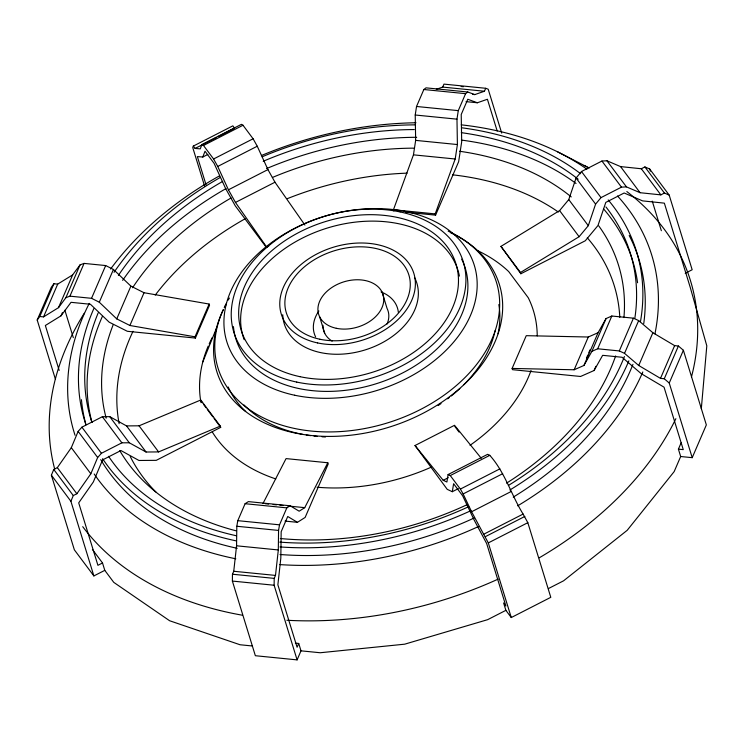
<?xml version="1.0" encoding="UTF-8"?>
<svg xmlns="http://www.w3.org/2000/svg" width="744" height="744" viewBox="0 0 744 744"><rect width="100%" height="100%" fill="white"/><g stroke="black" fill="none" stroke-linecap="round" stroke-linejoin="round"><path stroke-width="1.12" d="M295.34 643.114L298.725 643.458L300.995 650.833L297.098 659.881L255.35 655.715L232.379 581.073L232.463 574.229L233.746 571.262L236.564 545.798L236.815 526.259L237.782 520.661L245.102 503.707L248.384 501.614L290.123 505.781L299.172 511.202L304.733 507.659L327.806 462.759L286.059 458.602L262.985 503.502M297.098 659.881L274.127 585.24L274.211 578.386L275.494 575.419L278.312 549.956L278.563 530.426L279.521 524.827L286.84 507.864L290.123 505.781M701.322 408.679L706.8 345.83L690.227 287.342L664.355 203.149L642.584 200.88L624.16 192.994L605.802 202.396L597.962 225.553L585.296 240.768L520.856 273.746L500.954 246.385L559.6 210.589L568.769 199.578L576.07 178.011L581.483 171.511L601.942 161.039L606.927 160.769L620.552 166.591L641.328 168.758L644.899 166.935L649.67 168.99L669.191 195.095L692.162 269.747L685.215 273.299M393.836 210.98L393.455 209.734L413.45 154.845L415.654 140.383L415.226 115.004L416.528 106.476L423.848 89.513L426.014 87.848L467.762 92.005L474.821 94.59L484.446 91.242L485.72 88.285L488.194 89.206L501.707 133.111M405.359 212.133L435.584 215.146L435.203 213.9L455.198 159.002L457.402 144.55L456.974 119.161L458.276 110.633L465.595 93.67L467.762 92.005M415.013 445.526L447.228 489.347L452.315 491.71L453.608 483.712L462.675 495.839L474.105 519.926L486.669 543.548L505.883 605.997L503.614 602.956L505.883 610.34L511.268 617.548L550.793 597.32L527.822 522.679L523.097 514.067C511.202 494.89 505.083 472.366 489.784 455.337L487.618 454.333L448.093 474.551L446.893 482.01L443.21 480.289L415.013 445.526L454.528 425.298L481.275 458.285M520.856 273.746L520.475 272.49L579.12 236.704L588.299 225.683L595.591 204.116L601.003 197.625L621.463 187.153L626.448 186.874L640.072 192.705L660.849 194.872L664.42 193.04L669.191 195.095M234.611 128.21L232.844 125.848L193.328 146.075L192.752 147.6L204.572 186.019M304.919 225.069L274.982 182.215L267.942 169.585L257.257 146.224L253.1 138.775L243 125.252L241.437 124.332L201.922 144.55L200.275 148.856L195.095 148.437L193.328 146.075M206.125 185.07L197.355 156.584L202.787 157.03L205.018 151.209L214.086 163.336L225.562 188.427L235.281 205.865L266.426 247.519M202.768 362.03L216.327 328.588M102.514 562.966L104.783 570.35L93.874 575.93L74.354 549.825L51.383 475.174L53.763 469.464L57.344 467.632L71.312 447.683L78.139 431.39L81.905 427.186L102.365 416.714L109.759 416.659L126.536 425.903L146.057 452.017L158.593 451.915L220.308 426.107L220.689 427.363L156.259 460.341L138.951 460.471L120.928 450.538L102.57 459.932L93.344 481.963L78.706 502.87L97.92 565.319L102.514 562.966L92.414 549.463M93.874 575.93L70.903 501.289L73.284 495.569L76.865 493.746L90.833 473.788L97.659 457.504L101.426 453.291L121.886 442.829L129.279 442.773L146.057 452.017M55.437 379.291L37.2 320.013L51.336 287.249L53.921 283.743L57.697 284.115L72.652 274.889L80.045 264.901L84.072 263.404L105.676 265.552L113.432 269.449L130.888 286.124L144.038 292.727L209.148 304.054L209.538 305.31L195.393 338.074L127.326 331.285L109.173 322.171L90.424 304.259L71.024 302.324L61.027 315.819L45.356 325.491L59.176 370.41M37.2 320.013L39.785 316.507L53.921 283.743M39.785 316.507L43.561 316.879L57.697 284.115M43.561 316.879L58.506 307.653L72.652 274.889M58.506 307.653L65.909 297.665L80.045 264.901M61.027 315.819L62.394 312.647M65.909 297.665L69.927 296.168L84.072 263.404M69.927 296.168L91.54 298.316L105.676 265.552M195.393 338.074L195.012 336.818L129.902 325.491L116.752 318.888L99.296 302.213L113.432 269.449M116.752 318.888L130.888 286.124M129.902 325.491L144.038 292.727M195.012 336.818L209.148 304.054M436.282 89.317L442.699 87.085L443.973 84.119L485.72 88.285M435.584 215.146L458.639 161.718L461.689 141.76L461.224 114.492L467.79 99.268L477.341 102.765L487.413 99.259L497.197 131.028M298.725 643.458L297.089 647.261L277.875 584.812L280.823 558.13L281.167 531.718L287.733 516.494L297.451 522.325L305.133 517.433L328.188 464.005L327.806 462.759M678.407 449.144L683.262 449.627L664.048 387.178L641.244 373.674L622.04 357.26L602.649 355.325L594.084 370.512L580.571 376.473L512.495 369.684L512.114 368.438L526.25 335.674L588.29 337.013L598.083 332.698L606.053 318.562L611.828 316.023L633.442 318.172L638.668 320.599L652.879 332.735L674.631 345.625L678.407 346.007L683.383 350.266L706.344 424.908L692.208 457.672L680.676 456.518L678.407 449.144L681.141 442.801M512.114 368.438L574.154 369.777L588.29 337.013M586.439 358.143L587.779 355.037M588.671 352.963L590.011 349.857M574.154 369.777L583.938 365.462L598.083 332.698M583.938 365.462L591.917 351.326L606.053 318.562M591.917 351.326L597.692 348.778L611.828 316.023M594.084 370.512L595.907 366.29M597.692 348.778L619.306 350.936L633.442 318.172M692.208 457.672L669.237 383.03L664.271 378.761L660.495 378.389L638.733 365.499L624.532 353.363L638.668 320.599M638.733 365.499L652.879 332.735M660.495 378.389L674.631 345.625M664.271 378.761L678.407 346.007M669.237 383.03L683.383 350.266M680.676 456.518L674.166 471.603L627.192 530.314L563.589 580.804L548.43 588.56M195.095 148.437L216.374 137.547M218.401 136.505L233.597 128.731M201.922 144.55L203.484 145.48L243 125.252M202.787 157.03L207.855 154.436M203.484 145.48L213.584 158.993L253.1 138.775M268.714 246.18L266.733 247.194L235.467 202.433L228.427 189.804L217.741 166.451L257.257 146.224M228.427 189.804L267.942 169.585M235.467 202.433L274.982 182.215M448.093 474.551L450.269 475.565L489.784 455.337M443.21 480.289L448.269 477.704M452.315 491.71L458.397 488.603M450.269 475.565L460.378 489.078L499.894 468.86M460.378 489.078L463.14 493.942L502.656 473.714M511.268 617.548L488.306 542.906L471.594 511.751L511.109 491.533M483.581 534.294L523.097 514.067M485.348 536.656L524.864 516.429M488.306 542.906L527.822 522.679M505.883 610.34L487.692 619.65L404.68 644.183L320.208 652.748L300.995 650.833M126.536 425.903L139.072 425.81L200.787 400.002L220.308 426.107M461.122 86.499L463.373 86.732M442.699 87.085L484.446 91.242M423.848 89.513L465.595 93.67M472.57 94.367L474.821 94.59M466.051 101.64L477.341 102.765M416.528 106.476L458.276 110.633M415.226 115.004L456.974 119.161M415.654 140.383L457.402 144.55M413.45 154.845L455.198 159.002M393.455 209.734L435.203 213.9M398.449 211.445L400.756 211.668M265.245 503.725L268.631 504.06M273.141 504.516L276.526 504.851M279.911 505.185L283.297 505.52M287.807 505.976L304.733 507.659M245.102 503.707L286.84 507.864M285.045 521.088L297.451 522.325M237.782 520.661L279.521 524.827M236.815 526.259L278.563 530.426M236.564 545.798L278.312 549.956M233.746 571.262L275.494 575.419M232.463 574.229L274.211 578.386M232.379 581.073L274.127 585.24M252.467 645.997L240.042 644.75L169.623 620.747L113.767 582.366L104.783 570.35M619.306 350.936L624.532 353.363M91.54 298.316L99.296 302.213M557.656 151.869L587.072 166.926M644.899 166.935L664.42 193.04M641.328 168.758L660.849 194.872M620.552 166.591L640.072 192.705M606.927 160.769L626.448 186.874M601.942 161.039L621.463 187.153M581.483 171.511L601.003 197.625M576.07 178.011L595.591 204.116M568.769 199.578L588.299 225.683M559.6 210.589L579.12 236.704M500.954 246.385L520.475 272.49M454.909 426.545L459.067 432.097M201.168 401.249L202.396 402.885M203.614 404.513L206.051 407.777M207.269 409.405L212.803 416.807M214.058 418.481L220.689 427.363M139.072 425.81L158.593 451.915M109.759 416.659L129.279 442.773M102.365 416.714L121.886 442.829M81.905 427.186L101.426 453.291M78.139 431.39L97.659 457.504M71.312 447.683L90.833 473.788M57.344 467.632L76.865 493.746M53.763 469.464L73.284 495.569M51.383 475.174L70.903 501.289M213.584 158.993L217.741 166.451M463.14 493.942L471.594 511.751M649.67 168.99L650.349 171.185M652.256 201.14L661.351 230.724M382.016 292.001L387.066 308.425A33.675 23.641 -17.1 0 1 387.085 323.975M319.669 316.86L324.728 333.293M64.886 310.257L73.312 337.655M626.829 191.552A331.601 232.835 -17.1 0 1 691.511 376.78M675.878 418.686A331.601 232.835 -17.1 0 1 539.307 557.777M498.182 579.092A331.601 232.835 -17.1 0 1 286.886 620.264M242.228 615.186A331.601 232.835 -17.1 0 1 82.724 526.668M54.693 469.092A331.601 232.835 -17.1 0 1 84.258 313.261M584.087 165.475A331.601 232.835 -17.1 0 1 589.202 167.986M617.539 196.016A302.092 212.114 -17.1 0 1 654.934 333.842M642.816 371.954A302.092 212.114 -17.1 0 1 517.666 505.846M478.587 526.473A302.092 212.114 -17.1 0 1 279.856 564.603M235.792 558.791A302.092 212.114 -17.1 0 1 94.19 474.002M75.042 435.259A302.092 212.114 -17.1 0 1 89.261 303.385M110.586 269.04A302.092 212.114 -17.1 0 1 219.368 175.928M261.414 155.515A302.092 212.114 -17.1 0 1 415.97 122.76M461.243 124.843A302.092 212.114 -17.1 0 1 586.886 169.158M629.192 235.485A288.607 202.647 -17.1 0 1 643.746 323.566M632.958 364.328A288.607 202.647 -17.1 0 1 513.258 497.113M474.337 517.917A288.607 202.647 -17.1 0 1 280.032 554.503M237.215 548.309A288.607 202.647 -17.1 0 1 100.719 459.587M85.672 423.634A288.607 202.647 -17.1 0 1 81.44 399.714M91.968 422.378A282.199 198.146 -17.1 0 1 102.365 316.414M122.648 280.376A282.199 198.146 -17.1 0 1 226.074 188.548M266.659 168.544A282.199 198.146 -17.1 0 1 416.687 137.296M461.401 140.077A282.199 198.146 -17.1 0 1 576.023 183.48M603.821 209.203A282.199 198.146 -17.1 0 1 637.58 282.757M608.211 199.931A288.607 202.647 -17.1 0 1 640.472 321.594M628.857 360.849A288.607 202.647 -17.1 0 1 509.91 489.971M470.896 510.672A288.607 202.647 -17.1 0 1 279.986 546.942M236.006 540.832A288.607 202.647 -17.1 0 1 102.607 458.685M85.96 424.778A288.607 202.647 -17.1 0 1 93.818 308.611M114.037 272.323A288.607 202.647 -17.1 0 1 220.317 177.435M262.204 156.77A288.607 202.647 -17.1 0 1 415.524 124.862M462.061 127.819A288.607 202.647 -17.1 0 1 580.664 173.752M605.923 206.925A282.199 198.146 -17.1 0 1 634.855 318.181M624.421 356.553A282.199 198.146 -17.1 0 1 508.403 485.451M468.739 506.664A282.199 198.146 -17.1 0 1 279.753 542.116M236.453 535.782A282.199 198.146 -17.1 0 1 108.559 456.295M91.93 422.406A282.199 198.146 -17.1 0 1 98.171 312.917M118.398 275.41A282.199 198.146 -17.1 0 1 222.698 181.387M263.209 161.271A282.199 198.146 -17.1 0 1 414.306 129.558M461.308 132.655A282.199 198.146 -17.1 0 1 578.181 179.23M587.295 237.81A257.266 180.643 -17.1 0 1 619.789 317.353M155.915 492.026A257.266 180.643 -17.1 0 1 130.228 456.444M119.142 423.662A257.266 180.643 -17.1 0 1 133.027 331.294M155.245 295.089A257.266 180.643 -17.1 0 1 245.157 218.764M287.361 198.639A257.266 180.643 -17.1 0 1 407.126 173.147M452.566 174.821A257.266 180.643 -17.1 0 1 558.363 212.04M598.808 225.962A267.375 187.739 -17.1 0 1 623.928 317.604M615.632 355.93A267.375 187.739 -17.1 0 1 506.552 483.144M467.39 504.544A267.375 187.739 -17.1 0 1 280.33 538.516M235.969 530.779A267.375 187.739 -17.1 0 1 119.784 450.669M106.187 418.184A267.375 187.739 -17.1 0 1 113.2 324.709M132.572 287.742A267.375 187.739 -17.1 0 1 231.105 197.96M272.425 177.472A267.375 187.739 -17.1 0 1 413.869 148.158M459.578 151.255A267.375 187.739 -17.1 0 1 571.253 196.928M537.224 335.897A172.664 121.235 -17.1 0 0 528.231 297.702L508.71 271.588A172.664 121.235 -17.1 0 0 477.676 250.663M531.049 370.456A172.664 121.235 -17.1 0 1 470.031 445.312M431.222 467.176A172.664 121.235 -17.1 0 1 317.074 487.227M275.773 478.922A172.664 121.235 -17.1 0 1 212.282 431.957M201.001 402.634A172.664 121.235 -17.1 0 1 208.236 346.044M209.176 343.914A172.664 121.235 -17.1 0 1 212.235 337.562M450.408 232.63A147.833 103.807 -17.1 0 1 478.634 368.764A147.833 103.807 -17.1 0 1 291.657 432.273A147.833 103.807 -17.1 0 1 223.367 309.746M224.409 307.672A147.833 103.807 -17.1 0 1 226.064 304.594M448.167 231.124A145.675 102.291 -17.1 0 1 476.597 364.486A145.675 102.291 -17.1 0 1 293.731 428.293A145.675 102.291 -17.1 0 1 223.265 309.606M224.27 307.467A145.675 102.291 -17.1 0 1 226.446 303.236M228.203 300.102A145.675 102.291 -17.1 0 1 229.431 298.037M498.824 304.584A141.965 99.687 -17.1 0 1 498.024 333.749M245.678 411.488A141.965 99.687 -17.1 0 1 228.185 386.945M495.086 330.764A139.807 98.171 -17.1 0 1 494.546 333.079M494.258 334.233A139.807 98.171 -17.1 0 1 463.828 384.695M459.82 388.563A139.807 98.171 -17.1 0 1 451.264 395.975M449.46 397.408A139.807 98.171 -17.1 0 1 447.628 398.812M441.034 403.583A139.807 98.171 -17.1 0 1 438.142 405.536M325.472 436.979A139.807 98.171 -17.1 0 1 322.022 436.793M317.437 436.43A139.807 98.171 -17.1 0 1 314.033 436.077M310.667 435.659A139.807 98.171 -17.1 0 1 306.24 434.989M302.975 434.412A139.807 98.171 -17.1 0 1 299.776 433.771M298.595 433.51A139.807 98.171 -17.1 0 1 244.023 404.978M414.743 277.856A69.35 48.695 -17.1 0 1 362.375 350.731A69.35 48.695 -17.1 0 1 282.757 314.703M315.614 336.93A43.515 30.56 -17.1 0 1 318.869 310.973M381.049 291.908A43.515 30.56 -17.1 0 1 398.356 312.471M332.131 341.133A33.675 23.641 -17.1 0 1 322.98 325.258M461.652 259.144A120.017 84.277 -17.1 0 1 373.516 384.555A120.017 84.277 -17.1 0 1 233.439 326.607M244.199 339.71A112.4 78.92 -17.1 0 1 329.034 227.525A112.4 78.92 -17.1 0 1 459.401 276.089M294.615 395.222A129.502 90.926 -17.1 0 0 476.904 278.488A129.502 90.926 -17.1 0 0 280.125 236.676A129.502 90.926 -17.1 0 0 294.615 395.222M317.623 342.938A69.35 48.695 -17.1 0 0 415.236 280.423A69.35 48.695 -17.1 0 0 309.857 258.038A69.35 48.695 -17.1 0 0 317.623 342.938M319.873 339.236A64.133 45.031 -17.1 0 0 410.139 281.427A64.133 45.031 -17.1 0 0 312.694 260.726A64.133 45.031 -17.1 0 0 319.873 339.236M336.297 328.29A33.675 23.641 -17.1 0 0 383.699 297.935A33.675 23.641 -17.1 0 0 332.531 287.063A33.675 23.641 -17.1 0 0 336.297 328.29M296.735 382.081A120.017 84.277 -17.1 0 0 465.67 273.894A120.017 84.277 -17.1 0 0 283.297 235.141A120.017 84.277 -17.1 0 0 296.735 382.081M300.027 376.687A112.4 78.92 -17.1 0 0 458.239 275.364A112.4 78.92 -17.1 0 0 287.444 239.066A112.4 78.92 -17.1 0 0 300.027 376.687"/></g></svg>
